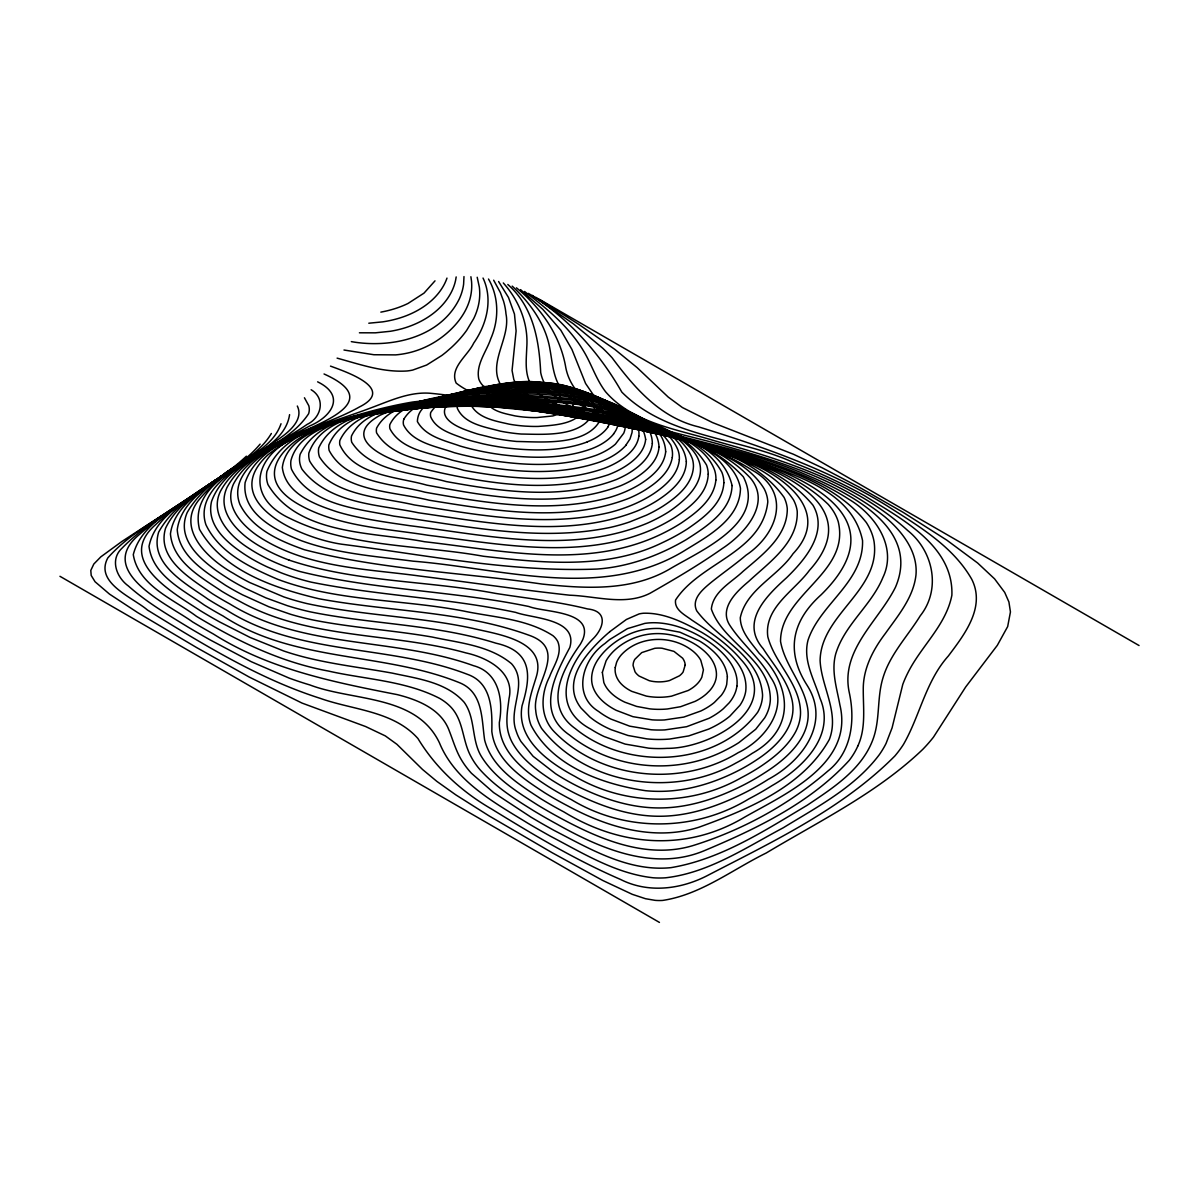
<?xml version="1.0" encoding="UTF-8"?>
<svg xmlns="http://www.w3.org/2000/svg" width="1199" height="1199" viewBox="0 0 1199 1199"><rect width="100%" height="100%" fill="white"/><g stroke="black" fill="none" stroke-linecap="round" stroke-linejoin="round"><path stroke-width="1.5" d="M463.983 276.579L463.623 284.103A141.737 81.832 0 0 1 459.172 299.18C439.823 337.998 390.904 348.609 351.322 341.625M289.588 414.644C284.852 446.283 243.187 457.643 221.485 476.078M736.905 686.053C738.614 672.084 729.636 659.555 719.88 650.562A135.337 78.145 0 0 0 713.51 645.182A131.965 76.196 0 0 0 708.639 641.645A135.322 78.13 0 0 0 703.094 638.093C688.106 629.145 671.02 622.701 653.38 622.716A36.54 21.102 0 0 0 644.822 623.39L627.467 628.636L609.811 639.487A145.933 84.26 0 0 0 604.97 643.488C582.804 658.581 571.548 695.015 598.646 711.487A85.923 49.609 0 0 0 610.905 719.07L629.685 726.159L651.207 729.771A65.885 38.038 0 0 0 664.89 729.906L686.622 726.699L709.164 718.246A88.067 50.838 0 0 0 723.372 708.699L729.112 702.899A80.933 46.731 0 0 0 736.92 686.053M456.175 276.924L455.635 280.131A129.537 74.788 0 0 1 450.974 292.886C441.457 310.646 423.352 322.216 404.483 328.001A72.884 42.085 0 0 1 390.334 331.284L375.317 332.827L359.415 332.797M281.031 423.742C273.447 445.818 249.707 456.055 232.186 469.184C205.973 486.659 178.396 502.771 155.54 524.697C114.445 560.682 174.395 593.505 200.308 610.666A549.037 316.986 0 0 0 219.822 622.041L250.186 637.493L283.608 650.952A206.063 118.971 0 0 0 304.621 657.172C333.457 664.471 363.057 667.828 392.268 673.119C417.327 678.619 446.373 682.006 464.253 702.389C475.973 718.636 471.057 740.832 482.043 757.498C495.352 778.421 517.054 791.88 537.512 804.934A511.928 295.553 0 0 0 560.562 818.138C600.324 839.615 646.92 859.323 692.632 845.685C741.926 830.367 788.642 804.859 827.775 771.137C851.695 752.417 855.337 720.539 849.312 692.752C840.034 650.323 878.477 621.322 895.473 587.21C922.121 525.252 842.867 489.971 798.024 471.372C742.406 448.951 682.98 438.999 626.058 420.804C599.065 412.816 570.184 395.85 565.448 365.68C559.603 334.596 540.749 307.633 516.424 287.835M857.944 745.763C865.978 728.213 863.235 708.669 863.265 690.01C862.89 668.967 872.992 649.708 885.432 633.372C898.096 615.522 913.428 597.567 915.976 574.995C918.014 551.42 901.948 531.217 884.937 516.874C838.955 480.2 781.643 462.11 725.86 446.223C684.929 433.813 640.491 428.193 604.041 404.363A98.348 56.788 0 0 1 592.935 394.291L585.577 383.47L571.938 349.449L560.802 330.19L542.847 309.387L520.531 289.618M271.364 433.483C259.359 453.642 237.372 464.702 218.862 477.981C192.245 496.431 163.768 512.602 139.594 534.319C94.166 571.428 168.205 604.161 192.529 621.891A834.504 481.788 0 0 0 213.437 634.031C269.026 669.267 333.757 682.201 397.289 694.626C418.061 699.856 441.637 709.238 449.385 731.165C453.282 741.087 456.175 751.503 461.87 760.616A160.651 92.758 0 0 0 471.462 773.28L493.598 792.584L530.872 817.074A798.744 461.15 0 0 0 553.818 830.278C590.043 848.997 628.576 871.988 670.99 867.641C720.884 859.293 764.467 830.727 807.227 805.233C833.125 787.863 862.396 769.308 873.322 738.434C880.231 718.89 876.874 697.548 882.989 677.825A225.832 130.376 0 0 1 887.14 666.839C895.668 648.299 909.591 633.042 920.247 615.806C941.32 589.264 933.332 551.12 907.838 530.632C854.198 482.088 783.052 459.876 714.724 440.812C676.895 429.152 632.892 423.217 605.6 391.788C596.263 379.648 591.751 364.751 583.973 351.682C569.45 327.072 546.969 308.563 524.518 291.477M435.012 280.851L424.011 293.126L408.08 303.422A78.34 45.232 0 0 1 380.847 312.13M613.543 433.903L615.162 431.595A50.868 29.376 0 0 0 616.706 414.629C610.231 401.74 595.888 395.655 582.939 391.309A85.923 49.609 0 0 0 571.713 388.356L545.47 384.834L517.488 384.384A174.529 100.761 0 0 0 501.002 385.389L477.757 388.476A165.387 95.485 0 0 0 465.632 390.964C449.22 396.704 418.001 399.522 417.387 421.568C425.81 436.766 445.054 440.632 460.251 446.073A177.512 102.485 0 0 0 468.045 448.216A185.425 107.056 0 0 0 502.186 454.796C531.981 458.423 563.29 459.157 591.856 448.666A61.943 35.76 0 0 0 613.663 433.933M625.848 445.219L630 438.984L632.008 432.599A57.012 32.913 0 0 0 631.288 424.011C625.264 408.245 608.148 400.841 593.325 395.58A98.603 56.938 0 0 0 579.941 391.923L548.363 387.502L514.551 386.827A219.132 126.524 0 0 0 494.602 387.936L467.76 391.189A224.483 129.612 0 0 0 450.944 394.321C430.171 400.766 400.586 402.774 389.84 424.596A30.679 17.715 0 0 0 389.93 428.777C401.38 450.524 430.876 452.847 451.948 460.101A285.242 164.683 0 0 0 463.159 462.694C508.016 471.792 556.186 477.202 600.309 461.855A74.878 43.224 0 0 0 625.953 445.249M260.108 444.125C245.061 462.065 224.453 473.98 205.359 487.064M246.395 456.19C208.401 491.455 158.163 511.134 121.863 548.333C109.738 559.678 116.543 577.393 128.323 585.936C146.593 602.228 167.83 614.682 188.618 627.422A1119.506 646.336 0 0 0 210.305 639.996L251.265 661.698L289.064 678.064A254.638 147.012 0 0 0 309.837 684.929C353.046 701.385 416.278 694.431 439.374 742.676C455.11 781.268 493.928 802.311 527.635 823.099A1084.391 626.073 0 0 0 550.566 836.288C583.164 853.358 616.001 873.756 653.335 877.803A49.863 28.791 0 0 0 665.415 877.818C708.534 872.977 745.823 847.603 783.292 827.76C817.448 806.762 854.767 787.353 879.332 754.666A199.633 115.254 0 0 0 886.061 743.44L892.086 727.868L902.772 684.434A270.779 156.335 0 0 1 907.733 673.104C920.967 646.246 946.011 625.458 951.886 595.184C953.595 545.62 901.183 518.732 864.779 495.891A521.67 301.189 0 0 0 836.722 481.324L827.16 476.812A463.878 267.812 0 0 0 796.511 463.878C739.918 437.11 667.888 438.339 621.846 392.133C598.99 352.221 567.981 317.63 528.414 293.38M609.886 631.603L626.403 619.463L639.097 613.933A20.053 11.585 0 0 1 643.413 613.244C664.141 612.524 683.655 622.461 701.37 632.143A195.227 112.721 0 0 1 711.711 638.752C728.602 650.817 748.236 668.218 745.748 691.104A87.962 50.778 0 0 1 739.933 705.312L729.831 716.193A100.746 58.166 0 0 1 708.639 729.112L688.676 735.931L669.567 739.064A71.76 41.425 0 0 1 646.89 738.884L627.991 735.482L611.145 729.696A98.108 56.638 0 0 1 589.863 717.017L581.05 708.099A87.212 50.358 0 0 1 574.756 696.139C569.495 677.84 581.605 660.484 593.265 647.565A281.705 162.644 0 0 1 609.901 631.618M228.41 470.727C206.333 488.383 178.126 501.497 165.537 528.294C156.41 559.079 190.971 578.727 212.148 593.55A357.797 206.573 0 0 0 229.698 603.876C303.467 649.468 394.276 637.044 473.38 665.64C499.219 672.489 503.415 700.066 499.339 722.517C498.724 752.283 525.597 771.871 548.078 786.379A318.379 183.822 0 0 0 571.353 799.628C625.578 832.451 694.835 831.791 748.85 798.894A332.198 191.795 0 0 0 772.021 785.63C801.981 768.559 836.332 736.081 820.011 698.283C814.271 679.443 802.686 660.544 808.021 640.176C820.026 603.801 863.715 582.085 862.546 540.539C851.05 484.771 780.894 471.702 735.691 453.971A640.821 369.966 0 0 0 700.471 443.9C646.905 427.713 587.015 425.63 539.28 394.246A69.797 40.301 0 0 1 529.643 382.091C524.772 371.21 526.346 359.041 526.766 347.5C528.519 323.745 519.092 300.484 503.295 282.949M211.249 483.452L121.878 541.483L100.821 556.861L93.822 564.025L90.794 570.439L91.199 575.46L95.051 581.74L109.499 594.105L137.645 612.584L196.561 647.535L249.257 677.075L302.028 703.079L365.56 726.519L385.254 735.871L396.899 744.294L422.498 769.443L436.886 781.403L455.785 794.847L489.117 815.919L552.274 852.789L602.782 880.486L632.263 894.319L645.497 898.71L655.059 900.344A29.286 16.906 0 0 0 662.627 900.434C700.666 894.724 732.424 869.575 766.176 853.029C819.696 820.91 877.218 792.959 922.705 749.42A271.723 156.874 0 0 0 933.496 737.115L965.69 686.967L997.313 645.347L1007.67 626.567L1010.442 611.94L1008.914 601.973L1004.717 592.426L994.6 578.877L977.62 562.99L946.88 540.194L903.027 512.273L858.889 487.019L822.004 467.715L793.378 454.226L712.476 422.558L682.381 407.525L668.203 397.064L637.149 367.643L614.802 349.359L578.682 324.315L535.923 297.352M221.096 476.393C200.982 491.395 174.065 506.637 170.438 533.87C172.776 561.731 200.907 577.154 221.74 591.242A319.713 184.586 0 0 0 239.141 600.999C308.668 639.981 391.249 632.038 465.991 652.93C487.468 657.592 515.03 672.189 509.05 698.432C507.597 710.258 505.154 722.562 508.826 734.253A120.275 69.437 0 0 0 511.928 741.941C520.816 758.472 536.403 769.998 551.78 780.084A278.992 161.071 0 0 0 575.19 793.363C599.23 805.278 625.159 814.631 652.166 816.069A79.793 46.072 0 0 0 668.413 815.964C695.855 814.121 722.098 804.289 746.422 791.91A291.057 168.04 0 0 0 768.304 779.32C802.176 761.14 831.207 723.042 807.002 685.124C785.525 651.477 791.85 620.992 821.105 594.809C923.964 493.553 732.679 453.207 665.94 435.627M211.818 482.508L217.289 478.806M245.36 461.975C225.232 475.688 196.606 496.671 205.913 524.697C219.312 552.904 250.021 567.337 277.239 579.117C336.739 601.643 401.665 599.155 463.503 611.01C493.508 617.395 526.676 618.594 553.024 635.74A35.311 20.383 0 0 1 557.895 641.84C562.571 654.01 553.563 665.82 549.502 676.85C540.644 694.191 539.775 716.777 554.118 731.63C600.999 779.979 681.257 787.563 738.209 752.657C765.502 739.768 790.815 706.316 770.477 677.015C759.806 657.996 742.361 644.178 730.386 626.148C718.186 608.852 736.171 591.871 748.716 581.395C769.203 562.241 798.534 542.443 797.215 511.134A91.319 52.726 0 0 0 793.498 499.878C771.437 466.711 729.262 455.83 694.071 442.551C643.563 426.439 590.777 419.785 538.591 411.467C496.971 405.981 454.871 396.734 412.756 402.01C380.608 407.345 349.329 417.147 318.32 426.994A324.06 187.089 0 0 0 295.898 435.567A316.866 182.937 0 0 0 275.111 445.039C245.81 463.279 188.603 485.445 199.514 529.359C223.404 571.234 274.556 588.124 318.874 598.736C389.48 611.85 463.518 610.816 531.427 636.129C568.206 651.012 531.742 684.989 535.728 710.467A111.942 64.626 0 0 0 541.558 728.378C585.771 785.495 673.958 798.354 735.916 763.044A181.753 104.942 0 0 0 752.148 753.377C796.466 728.632 791.565 685.438 759.087 653.17C751.159 642.529 740.472 631.858 740.278 617.755C746.318 589.338 777.731 576.524 793.049 553.698C833.845 510.594 781.238 473.86 742.736 460.116C679.878 433.049 611.58 423.832 544.706 412.156C506.428 406.146 468.599 396.779 429.961 393.242C410.463 391.773 392.223 399.822 374.418 406.566C349.179 416.323 323.056 423.652 298.191 434.398A376.516 217.379 0 0 0 277.598 443.735L246.005 461.165M209.81 483.722C187.194 501.002 155.091 515.885 149.021 546.324C152.498 575.235 182.877 589.788 204.22 605A467.265 269.775 0 0 0 223.074 616.016C294.369 662.807 384.055 651.761 460.311 683.04C483.287 692.932 481.563 719.49 484.636 740.023C491.86 767.84 518.448 783.996 540.944 798.804A429.422 247.923 0 0 0 564.055 812.008C620.363 846.449 686.173 851.889 744.054 817.478C785.12 793.993 854.138 764.138 839.885 704.892C836.812 688.181 831.102 671.095 835.673 654.054C844.456 624.649 871.373 605.54 882.914 577.468C897.691 546.669 874.641 514.266 848.367 498.964C810.479 474.504 766.895 461.06 723.896 448.696A763.074 440.558 0 0 0 693.337 440.632C649.303 427.414 597.312 424.671 562.886 391.084C553.503 379.618 552.634 364.316 550.131 350.333C546.219 324.944 530.543 303.317 512.198 286.126M202.481 488.772C178.531 508.106 141.497 522.03 133.284 554.642C138.32 585.831 173.93 599.335 196.426 616.301A663.317 382.961 0 0 0 216.614 628.051C251.52 647.7 288.839 663.751 328.391 671.05C365.605 679.458 405.382 680.687 439.808 698.477A67.354 38.878 0 0 1 451.768 708.069C463.788 721.738 462.469 741.447 471.132 756.839A145.514 84.005 0 0 0 479.975 769.638C495.262 786.679 514.851 799.059 534.154 811.034A626.912 361.933 0 0 0 557.145 824.223C601.254 849.132 654.999 871.838 705.177 850.316C757.139 828.449 810.704 802.626 849.252 760.346A157.129 90.719 0 0 0 857.944 745.763M230.058 470.637C209.046 485.85 180.974 501.512 177.242 529.718C179.131 556.456 205.539 571.863 225.577 585.322A288.884 166.796 0 0 0 242.633 594.884L268.936 606.814L290.413 614.233A192.934 111.387 0 0 0 313.598 620.093C352.806 627.826 392.822 630.194 432.18 637.044C459.142 642.889 489.537 645.362 511.538 663.736C529.014 683.235 507.552 708.879 516.184 731.03A117.517 67.848 0 0 0 521.01 741.582L533.12 756.314L555.602 773.73A246.409 142.261 0 0 0 579.147 787.039C601.508 797.89 625.578 806.103 650.532 807.676A81.592 47.106 0 0 0 665.67 807.811C693.127 806.567 719.595 797.23 743.905 784.85A257.006 148.376 0 0 0 764.467 772.95C787.638 758.353 814.84 734.163 806.687 703.588C801.352 681.467 784.506 663.916 780.534 641.375C780.504 594 850.496 573.002 838.251 521.775A105.587 60.954 0 0 0 828.239 504.389C790.935 468.419 738.044 456.279 689.89 441.652M198.33 492.219C168.265 513.981 132.699 529.778 107.805 557.91C94.346 582.954 132.699 597.342 147.552 610.096C202.631 643.998 258.429 678.694 320.433 698.418C353.255 710.078 393.332 710.932 417.941 738.524C435.911 768.199 461.81 791.82 491.77 809.145C533.405 834.804 575.625 860.043 620.587 879.466C648.059 893.375 680.133 889.478 706.781 875.884C772.516 841.773 842.148 809.085 894.904 755.94A224.288 129.492 0 0 0 903.432 744.489C919.978 715.758 925.628 681.377 948.349 655.988C964.521 634.421 985.773 607.279 971.789 579.342C953.16 546.579 919.348 526.541 888.474 506.712C829.858 469.963 764.288 447.167 698.567 426.859C660.169 417.732 634.526 387.847 612.104 357.767A329.92 190.476 0 0 0 602.752 348.235L573.482 323.91L532.206 295.344M212.208 482.223L218.173 478.326M219.207 477.502C240.459 463.369 263.016 451.124 283.369 435.672C292.121 428.972 303.152 417.986 297.322 406.026M222.774 475.179C250.276 453.822 288.824 443.54 308.608 413.745A40.646 23.47 0 0 0 308.772 405.682L304.426 397.768M235.169 467.37C259.164 452.068 284.792 439.628 309.717 425.945C331.404 416.847 346.301 395.88 317.63 381.837M587.345 441.906C562.121 451.334 534.424 451.019 508.016 448.111A158.013 91.229 0 0 1 482.972 443.795L472.886 441.262A138.155 79.763 0 0 1 464.433 438.714C452.218 433.918 436.361 429.931 430.696 416.802A26.633 15.377 0 0 1 430.711 412.501C446.043 389.465 479.3 388.626 504.329 384.279A152.513 88.052 0 0 1 523.978 383.2L548.767 384.055L567.322 386.737A79.689 46.012 0 0 1 577.648 389.375C589.623 393.317 602.887 398.757 609.107 410.478M353.69 416.682C330.13 424.311 298.206 433.438 290.952 460.461A64.117 37.019 0 0 0 291.507 469.259C310.121 505.768 357.991 508.601 393.797 516.14C465.302 525.806 538.711 542.383 610.666 527.335A134.288 77.53 0 0 0 629.61 521.955L646.441 515.18A151.209 87.302 0 0 0 662.897 506.218C676.865 497.075 692.617 484.531 693.457 466.441A76.271 44.033 0 0 0 692.318 458.677C684.119 437.065 660.724 426.784 640.836 418.496A163.409 94.346 0 0 0 624.409 412.981A158.043 91.244 0 0 0 608.672 408.994L584.033 404.663L553.009 401.275A359.79 207.712 0 0 0 532.896 400.016A364.811 210.619 0 0 0 461.001 400.736C449.085 401.56 437.185 402.699 425.315 404.048C393.886 407.57 362.398 412.681 332.453 423.157C311.95 431.265 285.347 442.791 282.335 467.535C285.662 494.213 315.622 504.779 337.833 512.063C361.439 518.957 385.898 522.224 410.178 525.747C488.338 535.503 571.908 554.792 647.565 523.094A163.259 94.256 0 0 0 668.937 511.733C770.223 442.371 599.83 400.586 547.748 402.354A388.536 224.318 0 0 0 517.713 400.841L507.597 400.646A370.221 213.752 0 0 0 467.19 401.425L457.044 402.01A404.333 233.43 0 0 0 446.463 402.804L392.658 409.009L357.422 415.738M327.822 424.401C431.775 397.558 542.562 400.256 646.651 425.016A236.803 136.716 0 0 1 679.668 436.241C703.154 447.197 735.062 459.532 740.457 488.293C740.083 519.737 706.616 536.852 683.34 551.36C600.924 600.939 501.707 568.176 413.1 561.177C375.527 556.231 337.069 553.788 301.204 540.644C276.624 530.872 241.599 514.146 245.106 482.642C255.312 452.158 288.884 438.639 316.506 427.908C351.172 416.053 387.772 411.497 424.071 407.81M344.922 419.89L320.912 426.604A249.377 143.985 0 0 0 297.937 434.862A250.711 144.749 0 0 0 276.684 444.469C255.252 455.86 232.606 469.034 220.586 490.991C208.671 514.971 231.137 537.512 250.141 549.097A179.116 103.414 0 0 0 271.244 560.667A175.713 101.45 0 0 0 299.705 571.458C374.777 590.163 453.072 590.822 528.834 606.499C544.796 612.644 593.91 610.621 582.924 639.232A133.988 77.365 0 0 1 580.196 644.462C562.751 669.057 542.847 705.432 575.265 728.572C627.062 770.912 716.447 767.39 757.678 712.266A99.547 57.477 0 0 0 762.564 695.015C759.836 655.508 717.691 639.187 696.709 610.801C690.924 598.676 703.453 588.814 711.696 581.965C723.042 572.867 735.002 564.594 746.078 555.167C778.511 533.375 791.85 491.62 751.638 469.843C697.983 435.687 633.911 424.086 571.878 415.483A1039.383 600.085 0 0 0 545.755 412.066L486.194 406.146L444.244 405.067A194.523 112.301 0 0 0 418.961 406.641L369.862 414.419L322.876 425.975A215.28 124.291 0 0 0 299.6 434.233C274.391 445.279 246.934 458.722 233.475 484.036C222.519 508.781 246.769 530.378 266.328 541.199A157.878 91.154 0 0 0 285.947 550.866C328.421 568.521 375.062 569.915 420.025 576.075C469.963 582.369 519.767 589.728 569.81 595.214C596.188 596.113 625.144 605.945 650.068 593.25C674.662 579.222 699.152 564.804 722.323 548.498C743.905 534.454 772.036 503.925 750.469 478.131C721.393 446.792 677.48 435.207 637.493 424.581C542.383 405.772 443.12 397.334 347.785 419.41M368.797 323.22L382.616 321.872A76.586 44.213 0 0 0 405.307 316.101C420.684 310.301 435.237 300.364 443.495 285.827A118.341 68.313 0 0 0 446.987 278.093M641.435 430.321C589.144 415.978 529.224 416.278 482.867 385.568A39.267 22.676 0 0 1 478.761 378.869C475.793 364.346 486.419 351.772 490.796 338.643C499.099 319.698 499.039 297.142 488.503 279.037M343.978 350.018L373.893 354.739L395.67 354.889A58.002 33.497 0 0 0 407.915 353.001C425.96 348.999 442.506 338.987 454.916 325.334A151.434 87.437 0 0 0 463.833 313.284A147.882 85.384 0 0 0 471.507 281.121L470.892 276.744M646.756 431.595L654.939 433.349M678.634 438.774L597.087 420.444L565.988 412.051L539.16 402.04L522.989 392.043L515.795 383.77L513.816 379.528L512.063 370.506L516.11 330.954L514.461 314.063L508.496 297.472L498.589 281.525M683.775 439.958C650.278 431.475 616.166 425.795 582.519 417.941C554.732 410.193 523.124 406.296 501.317 385.808C486.704 363.237 511.044 338.193 505.978 313.898A183.912 106.186 0 0 0 503.49 300.994L500.388 292.601L493.673 280.206M684.959 440.333C737.76 455.395 879.781 492.175 809.4 570.379C794.263 590.987 763.898 607.608 767.81 636.744C774.749 663.452 799.688 683.115 800.527 711.831A117.217 67.684 0 0 1 795.522 731.975C787.518 746.632 774.164 757.363 760.511 766.521A228.2 131.755 0 0 1 741.327 777.686C690.219 806.852 625.458 806.208 574.771 776.308C548.977 762.579 515.945 739.228 522.06 705.731C530.917 676.88 533.345 651.567 495.966 643.204C435.762 624.229 371.795 624.409 310.286 611.85A192.35 111.057 0 0 1 287.131 605.615L265.833 597.851L246.185 588.739A263.031 151.868 0 0 1 229.474 579.372C207.622 565.493 174.335 542.727 187.164 512.587C203.71 483.527 235.184 467.535 262.986 451.109C284.373 432.15 400.451 408.245 324.045 373.983M337.099 358.141C359.895 364.361 383.14 372.589 407.105 370.971A33.257 19.199 0 0 0 412.741 370.056L426.664 365.021L441.727 355.548A169.104 97.629 0 0 0 446.373 351.877L451.019 347.83A197.88 114.25 0 0 0 466.711 330.295L473.665 318.694A167.111 96.475 0 0 0 476.677 311.47L477.457 309.042A157.084 90.689 0 0 0 479.33 287.101L477.202 277.254M288.974 560.068C355.474 582.399 426.964 580.421 495.427 593.385C526.166 598.226 557.265 601.403 587.495 608.927C608.972 611.115 603.622 628.621 592.621 639.187C566.977 665.235 549.517 707.35 590.927 729.217A111.597 64.431 0 0 0 604.311 736.561L625.114 744.084L648.764 748.176A75.567 43.629 0 0 0 667.199 748.356C709.583 748.671 785.42 708.01 740.937 659.48C727.238 643.278 709.283 631.633 691.748 620.033C685.169 614.997 674.168 609.916 675.547 600.07C699.946 562.211 762.219 552.859 767.795 501.946A86.942 50.193 0 0 0 764.213 488.862C748.686 463.324 718.396 452.443 692.168 441.487C658.581 428.732 623.15 421.898 587.69 416.832C498.244 402.639 405.082 399.552 317.915 427.593A229.893 132.729 0 0 0 287.88 439.224C264.619 450.524 239.695 463.908 226.986 487.498C215.026 513.801 241.658 536.343 262.326 547.658A167.455 96.684 0 0 0 288.974 560.068M330.489 366.115C347.425 372.379 395.94 388.821 359.25 407.061C339.407 418.256 317.48 424.971 296.887 434.578C261.202 451.588 223.119 469.289 198.03 500.987C176.073 530.138 209.345 559.933 233.445 573.377A240.984 139.129 0 0 0 249.767 582.564L283.788 596.907A190.027 109.709 0 0 0 306.704 603.517C361.678 615.462 418.406 616.511 473.395 628.516C497.81 634.361 547.149 640.596 536.373 676.566C531.727 692.183 524.682 708.999 531.022 725.23C552.469 766.386 602.408 784.266 645.781 790.726A83.795 48.38 0 0 0 671.32 790.86C694.895 788.822 717.706 781.223 738.674 770.432A203.425 117.442 0 0 0 756.404 760.001C776.173 747.172 797.56 726.174 792.119 700.321C787.683 680.612 773.85 665.175 763.149 648.644C739.648 621.891 766.775 595.558 786.544 577.768C805.039 559.768 828.704 532.086 812.997 505.229C776.113 460.791 714.244 449.67 661.338 434.263C620.108 425.001 578.293 418.601 536.957 409.878C509.935 402.414 478.881 400.796 456.16 383.08C449.19 367.868 467.73 355.803 473.68 343.154C486.689 324.464 493.194 299.525 483.032 278.048M539.55 299.405L1139.05 645.527M59.95 576.299L659.45 922.421M311.14 389.735C325.948 398.503 321.332 417.792 307.169 424.371C285.002 439.643 260.558 451.244 237.837 465.647C209.81 485.055 175.758 501.167 158.658 532.131C148.886 564.279 186.4 583.823 208.161 599.29A405.772 234.27 0 0 0 226.371 609.961C298.986 656.213 389.36 644.253 467.16 674.228C491.74 682.651 492.294 709.853 491.815 731.345C495.172 760.346 522.105 777.926 544.466 792.614A367.164 211.983 0 0 0 567.652 805.848C607.159 827.235 654.414 841.428 698.822 827.265C747.487 809.595 802.97 786.859 829.348 739.453C839.63 712.701 821.45 687.192 820.101 660.694C820.686 614.098 881.085 590.388 874.056 541.603A131.051 75.657 0 0 0 866.248 522.419C833.23 480.709 777.896 467.28 729.606 451.319C687.956 438.699 644.927 431.445 603.262 418.931C579.042 410.792 546.444 401.41 540.689 372.529C539.145 340.531 533.39 306.869 507.821 284.493M571.548 393.872L563.77 388.221L551.195 383.935A49.279 28.446 0 0 0 545.275 382.856L533.735 381.926A65.375 37.739 0 0 0 518.088 382.646L516.199 382.886A57.237 33.047 0 0 0 506.922 384.624C499.189 386.857 489.702 389.24 485.835 397.079A18.734 10.821 0 0 0 485.67 400.706C490.766 411.482 504.599 413.475 515.06 415.903A69.857 40.331 0 0 0 528.279 417.402A65.106 37.589 0 0 0 537.077 417.552L552.799 415.948L564.654 412.201A26.153 15.092 0 0 0 571.953 393.767M607.848 427.174A55.289 31.923 0 0 1 587.255 441.832M609.182 410.478A46.986 27.127 0 0 1 607.698 427.144M433.124 407.195A296.378 171.112 0 0 1 468.105 405.817L533.825 408.694A607.908 350.977 0 0 1 575.805 413.1C634.646 421.628 701.1 431.325 743.35 476.842C766.955 523.244 700.141 550.746 669.012 569.435C630.449 591.617 584.527 588.529 541.933 584.048C462.859 572.508 381.896 569.84 304.381 549.712C279.637 540.959 252.24 528.969 239.86 504.269C229.953 478.311 256.226 457.568 275.98 446.058C330.175 418.196 392.118 404.438 452.907 403.449C514.311 406.236 575.235 416.068 635.665 426.919C687.402 440.872 750.844 451.064 784.101 497.42A89.655 51.767 0 0 1 787.293 509.005C787.218 536.717 762.159 554.927 743.035 571.383C731.435 582.459 713.165 591.422 711.337 609.017C723.177 643.413 770.103 658.851 770.343 699.347A104.433 60.295 0 0 1 764.677 717.871L755.715 729.247L738.959 742.556A145.304 83.9 0 0 1 725.395 750.229C676.266 775.618 612.944 769.848 569.72 735.167C535.324 711.831 555.107 675.067 569.795 647.535C578.443 618.549 532.656 618.639 515.75 612.404C448.201 598.001 378.734 595.813 311.126 582.129A181.274 104.658 0 0 1 281.106 572.807L267.392 566.992A191.585 110.608 0 0 1 250.126 557.865C230.897 546.04 205.688 527.44 211.504 501.587C221.141 474.459 248.942 459.757 272.548 446.433A278.663 160.876 0 0 1 300.619 433.753A278.947 161.041 0 0 1 323.565 425.6M727.373 676.836L726.714 684.344A71.176 41.096 0 0 1 721.243 695.405L714.334 702.479A74.893 43.239 0 0 1 700.801 711.007L683.82 717.077L664.396 719.955A59.665 34.441 0 0 1 652.151 719.85L632.922 716.672L616.211 710.318A73.484 42.43 0 0 1 601.493 700.006A71.4 41.231 0 0 1 593.715 688.93C589.039 678.484 592.711 666.389 599.305 657.666A113.515 65.54 0 0 1 609.002 647.1C620.213 637.224 634.316 630.404 649.244 628.831A39.582 22.856 0 0 1 660.199 628.531L679.923 632.203L699.377 640.94A101.825 58.796 0 0 1 706.046 645.332C716.343 652.93 726.249 663.482 727.373 676.836M685.184 665.055L683.115 671.995A28.566 16.501 0 0 1 679.458 675.801L669.507 680.552A24.505 14.148 0 0 1 660.349 681.871A24.25 13.998 0 0 1 649.244 680.687L639.112 676.056A28.281 16.321 0 0 1 635.02 671.8L633.087 665.595A33.662 19.439 0 0 1 634.796 659.36L641.735 652.601L654.744 648.314A21.477 12.395 0 0 1 662.028 648.224L673.973 651.387L682.606 658.176A32.883 18.989 0 0 1 685.184 665.055M732.064 485.55C731.27 511.508 705.552 527.14 686.113 539.715C658.985 555.647 628.681 566.827 597.132 569.045C512.213 572.388 428.028 555.392 344.113 544.526C305.34 539.97 215.595 503.31 267.797 454.946C317.27 415.394 383.965 411.632 444.514 405.862A339.587 196.066 0 0 1 471.702 404.797L514.386 405.517A500.792 289.124 0 0 1 567.292 409.653L616.601 416.922A233.91 135.037 0 0 1 631.723 420.175C667.768 432.045 721.993 442.611 732.064 485.55M585.292 404.887C581.005 424.506 554.358 425.165 538.306 426.424A82.731 47.765 0 0 1 530.333 426.364L525.102 426.11A92.038 53.131 0 0 1 509.245 424.176C495.772 421.074 478.686 418.496 471.252 405.427A21.942 12.664 0 0 1 471.327 400.511C476.303 390.919 488.068 388.101 497.645 385.254A75.807 43.764 0 0 1 504.974 383.665L515.45 382.211A88.411 51.047 0 0 1 529.628 381.462L551.945 383.155A58.496 33.782 0 0 1 559.184 384.714C569.42 387.682 583.913 392.523 585.292 404.887M602.962 413.415C593.28 446.897 543.896 441.891 516.724 441.472A134.288 77.53 0 0 1 493.508 438.01L478.026 434.143A105.212 60.744 0 0 1 469.229 431.19C418.271 413.97 456.684 390.065 488.607 386.108A107.73 62.198 0 0 1 499.623 384.265L507.791 383.32A131.276 75.792 0 0 1 524.877 382.346L546.429 383.021L562.661 385.284A73.184 42.25 0 0 1 572.043 387.592C584.513 391.608 601.673 398.293 602.962 413.415M602.348 672.384L603.816 682.456A60.939 35.176 0 0 0 624.904 702.209L636.624 706.421L649.783 708.864A51.752 29.885 0 0 0 667.333 708.984L680.597 706.706L695.135 701.355A61.614 35.58 0 0 0 706.511 693.801L709.478 690.879A61.209 35.341 0 0 0 715.159 681.676C718.845 671.845 714.214 661.084 707.23 653.965A81.322 46.956 0 0 0 697.728 645.976C686.652 638.557 673.523 634.181 660.199 633.642A38.023 21.957 0 0 0 651.597 633.881C637.988 635.17 624.799 640.88 614.727 650.128A85.009 49.084 0 0 0 606.094 660.829L602.348 672.384M594.569 409.324C585.622 437.755 545.155 434.338 521.22 434.038A112.736 65.091 0 0 1 500.223 431.115C485.205 426.949 464.598 424.206 457.374 408.409A24.16 13.953 0 0 1 457.628 404.408C463.369 393.002 477.532 389.915 488.757 386.468A94.781 54.719 0 0 1 504.584 383.41L511.448 382.586A109.828 63.412 0 0 1 529.448 381.687L557.595 384.055A66.23 38.233 0 0 1 565.973 386.003C577.393 389.525 593.415 395.43 594.569 409.324M708.219 474.145C707.605 493.823 689.965 507.252 675.097 517.279A177.302 102.365 0 0 1 652.331 529.508C581.275 560.458 502.021 544.361 428.103 535.264C384.504 528.384 338.223 526.586 298.896 504.509C238.181 470.158 304.831 426.409 343.963 419.305C381.252 409.444 419.83 405.547 458.228 402.879A368.153 212.553 0 0 1 483.167 401.905L523.079 402.354A411.931 237.822 0 0 1 552.574 404.168C604.791 410.658 676.326 415.453 706.511 464.987A78.819 45.502 0 0 1 708.219 474.145M615.237 667.543C614.338 674.258 617.65 680.822 622.566 685.214A46.251 26.708 0 0 0 631.798 691.373L646.321 696.094A41.036 23.68 0 0 0 671.485 696.169L688.211 690.489A47.091 27.187 0 0 0 696.949 684.134A48.26 27.862 0 0 0 701.85 677.15L703.423 669.851L700.756 660.199A58.047 33.512 0 0 0 693.232 651.387C672.894 634.721 639.322 635.08 621.217 654.954A59.41 34.306 0 0 0 616.601 662.358L615.237 667.543M723.866 482.792C722.742 503.745 703.708 517.668 687.956 528.579A214.171 123.647 0 0 1 662.433 542.637C606.844 569.87 542.862 562.886 483.527 556.276C419.006 544.661 349.568 547.898 289.588 518.238C244.146 497.15 254.668 455.095 295.898 437.365C344.023 413.026 399.012 409.114 451.888 404.842A355.384 205.179 0 0 1 475.224 403.973C525.282 403.628 575.61 407.046 624.664 417.417C659.66 427.473 703.094 437.815 721.873 472.286A81.067 46.806 0 0 1 723.866 482.792M560.218 396.359C557.895 405.847 545.005 406.281 537.107 407.135A41.53 23.98 0 0 1 528.954 407.046A43.764 25.269 0 0 1 522.464 406.311C515.54 404.767 505.978 403.508 502.966 396.09A13.459 7.764 0 0 1 503.085 393.916L508.151 388.686L517.578 385.254A38.473 22.211 0 0 1 535.443 383.89A36.075 20.818 0 0 1 541.813 384.579C548.587 386.033 559.064 388.101 560.218 396.359M686.338 461.675C685.963 479.405 670.646 491.875 656.962 500.747A140.088 80.888 0 0 1 638.408 510.489C568.131 538.936 490.706 523.049 418.346 512.767C378.599 504.434 328.751 504.254 301.983 469.199A60.355 34.846 0 0 1 300.155 454.256C320.028 415.109 373.548 412.921 411.692 405.037C436.256 401.65 460.956 399.222 485.73 398.338A344.683 199.004 0 0 1 506.533 397.978A349.688 201.882 0 0 1 537.766 398.787L579.836 402.594L609.677 407.975A153.172 88.426 0 0 1 642.484 418.676C660.754 427.174 684.269 439.104 686.338 461.675M679.338 459.547C678.064 474.699 665.505 485.67 653.695 493.658A129.852 74.967 0 0 1 633.941 504.254A124.726 72.015 0 0 1 610.546 512.258C545.86 527.98 479.001 515.03 414.494 504.974C378.674 496.596 330.654 496.206 309.702 461.18A55.903 32.283 0 0 1 308.847 453.087C321.976 416.218 371.69 413.535 404.303 405.532C429.077 401.635 454.046 398.772 479.12 397.409A333.202 192.38 0 0 1 525.372 396.809A323.295 186.654 0 0 1 545.545 397.723L576.689 400.691L601.418 404.872A143.31 82.746 0 0 1 611.655 407.315A145.948 84.26 0 0 1 628.276 412.516C647.595 420.16 670.076 429.901 678.184 450.599A73.259 42.295 0 0 1 679.338 459.547M659.03 447.032C657.891 461.75 645.287 472.076 633.567 479.225A105.107 60.684 0 0 1 620.722 485.715C558.464 509.41 490.241 496.881 426.754 485.13C397.469 476.707 354.215 475.943 339.797 444.784A43.314 25.014 0 0 1 339.827 440.573C354.934 407.945 403.568 406.551 434.458 399.072A371.915 214.726 0 0 1 451.678 396.614C499.249 390.784 548.048 389.84 595.139 399.762A123.752 71.445 0 0 1 612.554 404.752C631.813 412.051 657.846 423.247 659.03 447.032M715.878 480.02C713.96 499.593 696.409 512.647 681.422 522.899A193.848 111.912 0 0 1 657.262 536.013C583.838 569.255 501.002 550.356 424.506 541.723C373.114 531.786 298.311 535.533 267.977 484.606A74.773 43.164 0 0 1 266.912 471.402C284.852 427.384 341.4 419.95 382.646 411.557C430.801 404.288 479.66 401.08 528.339 403.883A439.029 253.469 0 0 1 557.325 405.981C594.944 409.548 632.997 415.214 667.768 430.756C685.888 439.613 707.065 450.015 714.604 470.143A80.003 46.191 0 0 1 715.878 480.02M652.331 443.345C651.027 457.404 638.902 467.205 627.572 473.935A97.808 56.473 0 0 1 616.271 479.555C561.896 500.328 501.976 491.695 446.253 481.563C414.539 472.676 371.195 472.316 351.742 442.281A39.537 22.826 0 0 1 351.517 435.956C363.911 410.508 397.513 407.72 422.033 400.886C453.896 394.486 486.344 390.889 518.852 390.844C551.12 391.189 584.243 393.077 614.607 404.917C630.989 411.871 652.181 422.962 652.331 443.345M665.685 451.783C664.081 466.711 651.357 477.142 639.442 484.561A112.886 65.166 0 0 1 630.119 489.597A111.282 64.251 0 0 1 609.572 497.465C548.992 513.981 485.595 502.906 425.001 492.204C392.897 483.542 346.781 483.362 329.185 450.569A47.39 27.352 0 0 1 328.856 444.949C343.274 410.178 393.602 408.859 425.39 401.11A407.45 235.244 0 0 1 448.816 397.858L498.484 394.006A298.581 172.386 0 0 1 526.271 393.857C554.478 394.681 582.954 396.914 610.156 404.827C632.443 412.516 664.381 424.071 665.685 451.783M638.872 436.121C637.418 447.137 628.441 455.215 619.538 460.851A84.11 48.559 0 0 1 604.341 468.344C559.109 484.141 509.785 478.821 463.608 470.278C434.593 461.39 393.976 461.18 376.591 432.884A32.808 18.944 0 0 1 376.606 428.103C389.51 404.153 422.348 402.474 445.833 395.61A258.879 149.455 0 0 1 462.934 392.613L467.085 391.998A226.581 130.811 0 0 1 484.531 389.915A241.718 139.549 0 0 1 513.097 388.176L549.712 388.956L583.853 393.812A104.583 60.385 0 0 1 599.41 398.203C614.622 403.853 632.188 411.722 638.138 428.088A59.8 34.531 0 0 1 638.872 436.121M645.662 439.404C644.477 451.783 634.271 460.761 624.349 466.966A90.674 52.351 0 0 1 608.313 474.774C547.613 494.932 482.253 482.687 421.598 468.434C398.218 464.508 333.936 440.962 380.053 415.244C430.666 392.777 487.783 388.356 542.577 389.975C576.149 393.362 638.782 397.109 645.662 439.404M672.294 457.463C669.731 472.166 657.202 482.373 645.272 489.926A121.219 69.977 0 0 1 629.52 498.05C565.523 523.304 495.037 510.714 429.257 500.238C392.568 491.095 342.255 491.98 319.504 456.999A51.707 29.855 0 0 1 318.724 447.946C336.454 409.339 395.835 408.709 432.03 400.841C453.402 397.978 474.894 396.06 496.446 395.415A315.547 182.173 0 0 1 525.836 395.34C574.995 398.682 641.06 399.252 670.796 445.144A71.625 41.351 0 0 1 672.279 457.463M403.838 419.17L403.508 420.324A29.181 16.846 0 0 0 403.598 425.06C412.936 443.165 436.721 446.343 454.196 452.667A223.344 128.952 0 0 0 487.573 459.966C523.438 465.527 561.447 467.76 596.158 455.305A69.827 40.316 0 0 0 615.417 444.155L623.705 433.244A54.135 31.264 0 0 0 623.915 418.781C617.365 404.692 601.808 398.098 587.975 393.332A92.023 53.131 0 0 0 575.91 390.095L546.954 386.108L516.02 385.568A196.636 113.53 0 0 0 497.765 386.633L472.676 389.81A193.803 111.897 0 0 0 460.326 392.178C440.992 397.918 415.304 400.376 403.838 419.17"/></g></svg>
